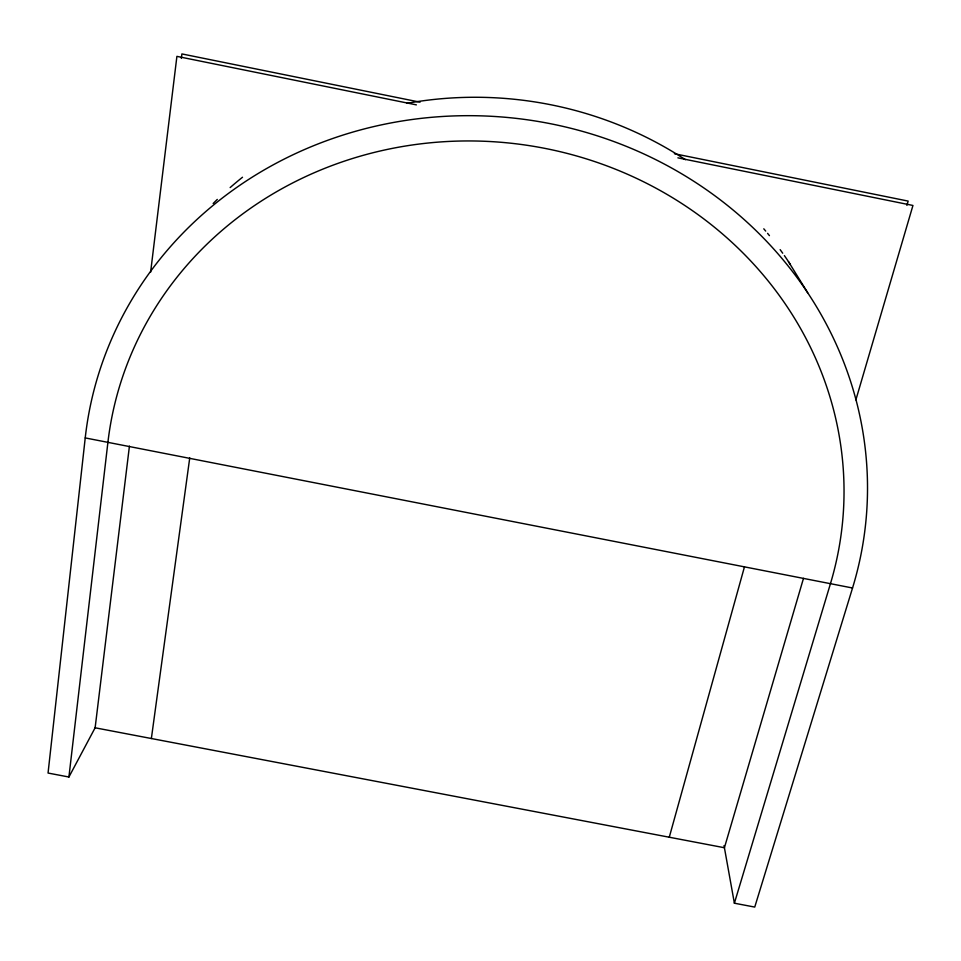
<?xml version="1.0" encoding="UTF-8"?>
<svg xmlns="http://www.w3.org/2000/svg" width="961" height="961" viewBox="0 0 961 961"><rect width="100%" height="100%" fill="white"/><g stroke="black" fill="none" stroke-linecap="round" stroke-linejoin="round"><path stroke-width="1.44" d="M724.029 845.596L734.384 903.208L754.745 907.076L852.539 588A392.568 365.673 7 0 0 549.464 123.513A392.568 365.673 7 0 0 85.229 437.916L48.05 773.052L68.916 777.017L95.427 727.213M68.916 777.017L107.908 442.348A369.505 344.05 7 0 1 544.671 148.33A369.505 344.05 7 0 1 830.448 583.687L734.384 903.208M129.435 446.096L95.127 727.801L724.414 847.734L803.492 578.342M150.613 272.227L176.908 56.363L416.377 104.869M181.353 58.393L181.893 53.924L420.053 102.178M151.37 738.528L189.737 457.904M669.276 837.223L744.475 566.798M906.884 205.402L908.145 201.089L674.394 153.724M855.879 399.872L912.95 205.462L677.889 157.844M85.229 437.916L852.539 588M788.476 261.632L807.66 292.697M213.162 203.492A364.796 343.329 7 0 1 217.294 199.42M230.147 187.575A364.796 343.329 7 0 1 242.508 177.244M407.068 103.307A364.796 343.329 7 0 1 685.433 159.694M763.791 228.814A364.796 343.329 7 0 1 765.701 231.084M767.575 233.355A364.796 343.329 7 0 1 769.437 235.637M780.14 249.644A364.796 343.329 7 0 1 782.698 253.211M784.38 255.602A364.796 343.329 7 0 1 790.074 264.071"/></g></svg>
